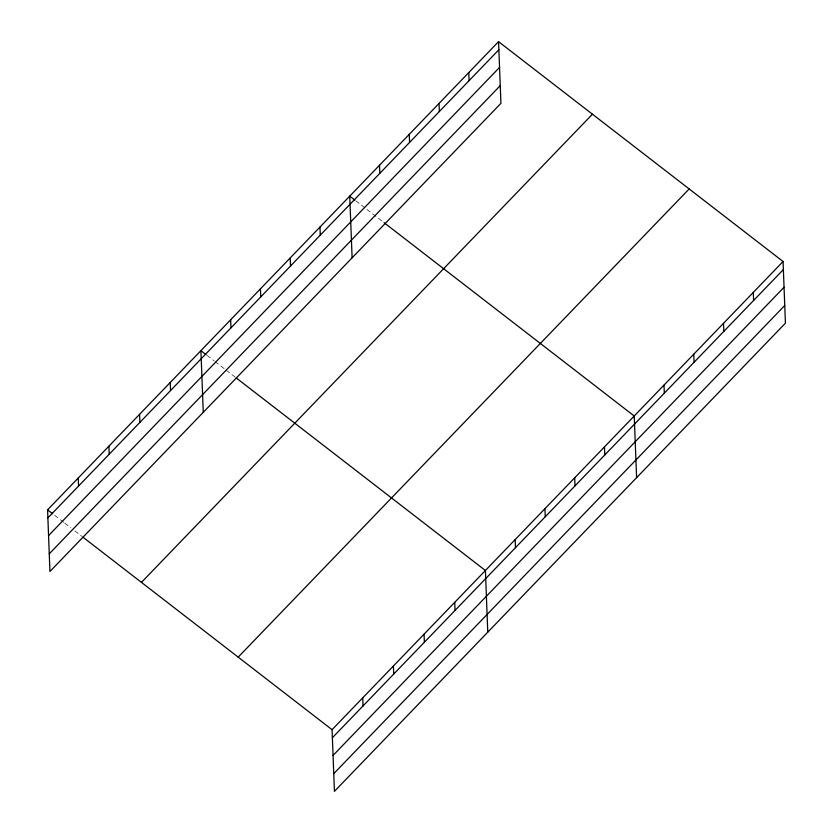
<?xml version="1.0" encoding="UTF-8"?>
<svg xmlns="http://www.w3.org/2000/svg" width="833" height="833" viewBox="0 0 833 833"><rect width="100%" height="100%" fill="white"/><g stroke="black" fill="none" stroke-linecap="round" stroke-linejoin="round"><path stroke-width="0.62" stroke-dasharray="4.17 3.12" d="M355.795 200.836L365.885 208.635M366.895 209.416L383.045 221.89M206.969 355.327L214.029 360.793M215.039 361.574L225.139 369.373M226.149 370.154L235.229 377.172M54.634 515.294L63.725 522.312M64.735 523.093L70.795 527.778M74.824 530.892L81.894 536.358"/><path stroke-width="1.25" d="M498.561 41.65L500.935 103.323L49.938 571.5L47.575 509.838L498.561 41.65L783.062 261.5L785.425 323.162L334.439 791.35L332.065 729.677L783.062 261.5M47.877 517.907L498.873 49.73M48.564 535.598L499.55 67.411M49.262 553.82L500.248 85.632M141.454 582.382L592.45 114.194M238.186 657.133L689.172 188.945M332.377 737.757L783.374 269.569M333.054 755.437L784.051 287.26M333.762 773.659L784.748 305.482M354.785 200.055L349.735 196.151L352.109 257.824M384.055 222.671L634.236 416L636.599 477.663M205.959 354.556L200.909 350.651L203.273 412.325M236.239 377.953L485.41 570.501L487.774 632.164M47.575 509.838L52.614 513.732M82.904 537.139L332.065 729.677M753.292 292.393L753.605 300.474M723.533 323.298L723.835 331.367M693.764 354.192L694.076 362.272M663.995 385.096L664.307 393.176M604.466 446.894L604.779 454.974M574.697 477.798L575.009 485.868M544.938 508.692L545.251 516.772M515.169 539.597L515.481 547.677M468.802 72.554L469.104 80.624M439.033 103.448L439.345 111.528M454.735 602.332L455.047 610.412M409.263 134.352L409.576 142.422M424.07 634.173L424.382 642.243M379.504 165.246L379.817 173.326M393.405 666.004L393.717 674.084M362.74 697.846L363.042 705.915M319.966 227.055L320.278 235.125M290.207 257.949L290.519 266.029M260.437 288.853L260.75 296.923M230.679 319.747L230.98 327.827M170.244 382.482L170.546 390.562M139.569 414.324L139.882 422.404M108.904 446.165L109.217 454.235M78.24 477.996L78.552 486.076"/></g></svg>
